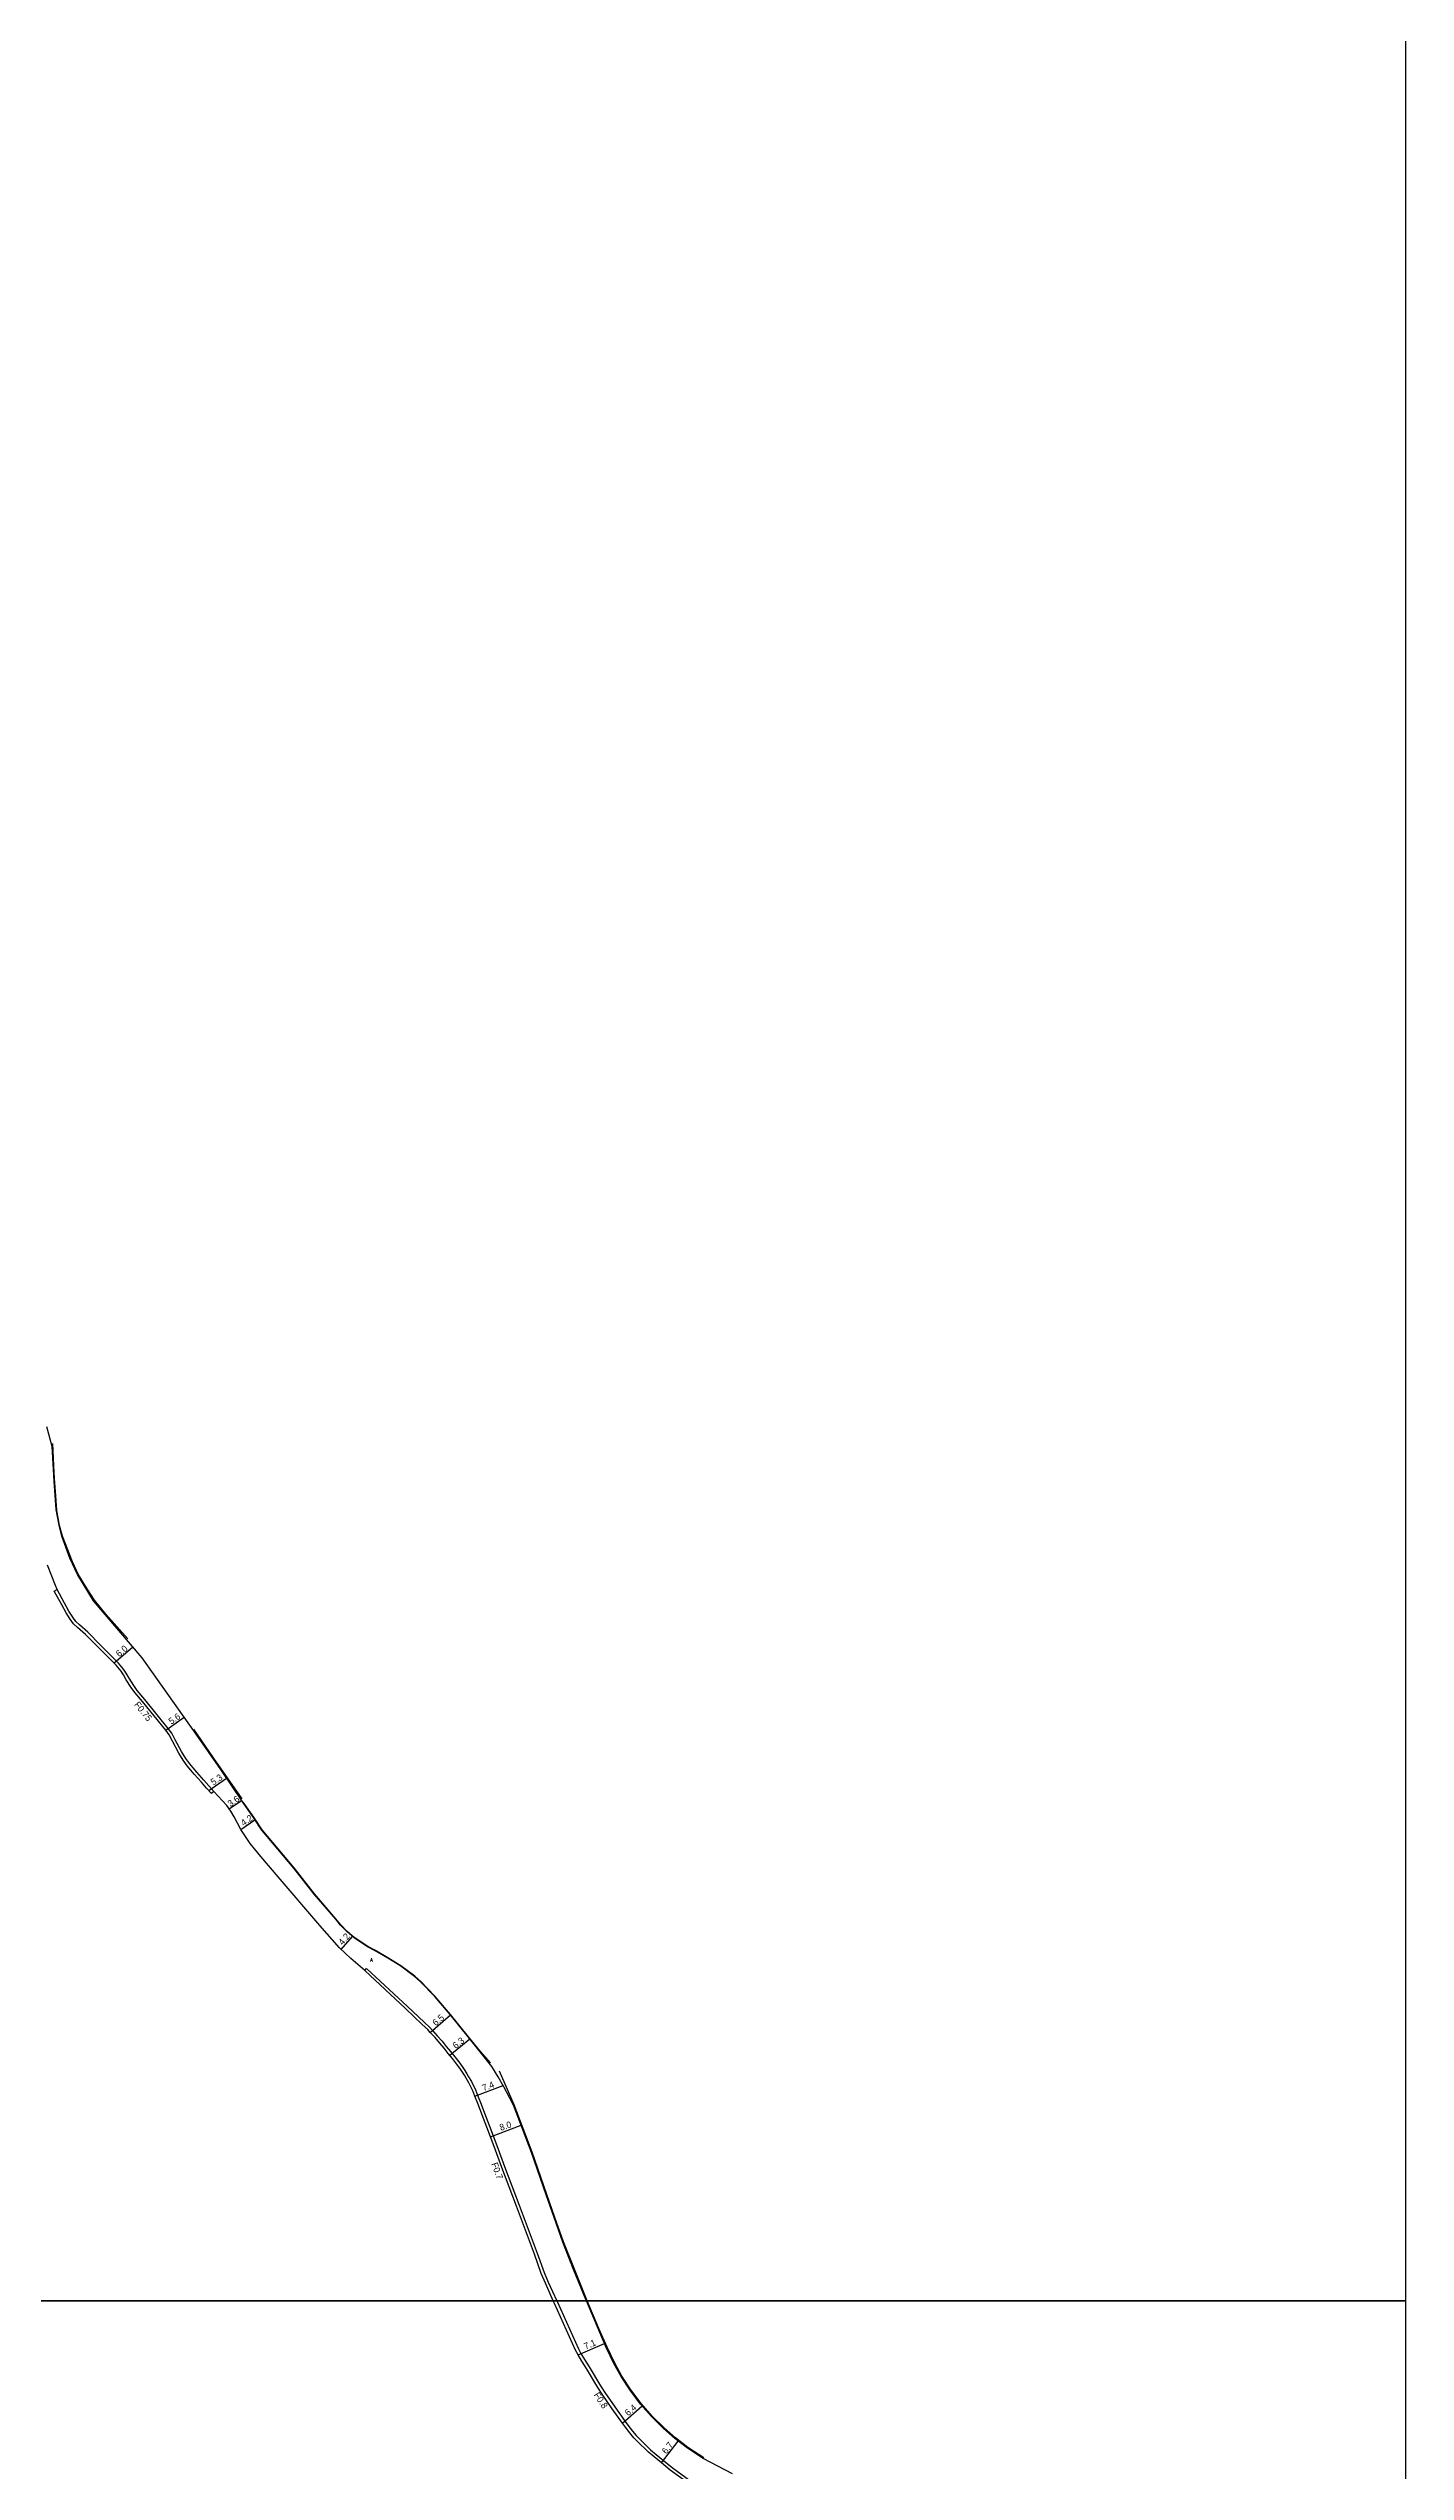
# Model space of a CAD drawing. Header units: metres. Extents: x -28002 to -25600, y -78000 to -76200.
# Drawn here: x -25931 to -25600, y -77442 to -76850 of the extents above; entities that cross this region are included whole.
import ezdxf

# ---------------------------------------------------------------- set-up
doc = ezdxf.new("R2010")
doc.units = ezdxf.units.M
doc.header["$LTSCALE"] = 2.5
for name, color, linetype in [('側溝・桝', 7, 'Continuous'), ('図郭', 7, 'Continuous'), ('幅員', 7, 'Continuous'), ('歩道・分離帯・安全施設', 7, 'Continuous'), ('舗装', 7, 'Continuous'), ('道路', 7, 'Continuous')]:
    doc.layers.add(name, color=color, linetype=linetype)
doc.styles.get("Standard").update_dxf_attribs({"font": ''})
doc.styles.add('YOKO_DECO', font='txt.shx', dxfattribs={"bigfont": 'extfont.shx'})
doc.styles.get('Standard').set_extended_font_data('@MS PGothic')

msp = doc.modelspace()

# ---------------------------------------------------------------- linework, layer by layer
at = {"layer": '側溝・桝'}
for points in [[(-25890.99, -77275.64), (-25892.2, -77274.3), (-25893.48, -77272.86), (-25895.19, -77270.95), (-25896.06, -77269.91), (-25896.9, -77268.93), (-25897.82, -77267.59), (-25898.89, -77265.91), (-25900.44, -77263.01), (-25901.3, -77261.4), (-25902.14, -77260.25), (-25907.87, -77253.19), (-25909.7, -77250.98), (-25910.55, -77249.81), (-25911.72, -77247.99), (-25912.39, -77246.77), (-25913.06, -77245.82), (-25914.28, -77244.32), (-25919.71, -77238.89), (-25920.7, -77237.81), (-25921.81, -77236.72), (-25923.81, -77235), (-25924.71, -77234.19), (-25925.43, -77233.13), (-25926.39, -77231.63), (-25927.46, -77229.71), (-25929.29, -77226.34)], [(-25854.18, -77319.38), (-25853.7, -77318.87), (-25843.74, -77328.14), (-25839.63, -77332.01), (-25838.28, -77333.3), (-25837.65, -77333.99), (-25836.46, -77335.29), (-25835.28, -77336.63), (-25834.26, -77337.88), (-25833.21, -77339.16), (-25832.2, -77340.42), (-25831.2, -77341.7), (-25830.41, -77342.81), (-25829.74, -77343.76), (-25829.23, -77344.59), (-25828.8, -77345.32), (-25828.12, -77346.46), (-25827.14, -77348.47), (-25826.61, -77349.82), (-25825.75, -77352.02), (-25825.18, -77353.52), (-25823.73, -77357.38), (-25821.87, -77362.07), (-25820.01, -77367.2), (-25818.24, -77371.96), (-25816.48, -77376.67), (-25812.07, -77388.4), (-25810.36, -77393.07), (-25809.35, -77395.43), (-25807.25, -77400)], [(-25807.25, -77400), (-25807.1, -77400.34), (-25801.96, -77411.75), (-25801.38, -77412.85), (-25800.5, -77414.35), (-25799.37, -77416.1), (-25796.57, -77420.77), (-25795.55, -77422.38), (-25793.11, -77425.92), (-25790.59, -77429.45), (-25789.89, -77430.41), (-25788.8, -77431.8), (-25787.86, -77432.89), (-25787.17, -77433.61), (-25784.36, -77436.36), (-25783.01, -77437.5), (-25781.17, -77439.02), (-25779.07, -77440.71), (-25774.54, -77444.03)]]:
    msp.add_lwpolyline(points, dxfattribs=at)
at = {"layer": '図郭'}
for points in [[(-26400, -76800), (-25600, -76800), (-25600, -77400), (-26400, -77400)], [(-26400, -77400), (-25600, -77400), (-25600, -78000), (-26400, -78000)]]:
    msp.add_lwpolyline(points, close=True, dxfattribs=at)
at = {"layer": '幅員'}
for points in [[(-25915.4, -77244.29), (-25910.8, -77240.37)], [(-25902.75, -77260.72), (-25898.22, -77257.49)], [(-25892.27, -77275.38), (-25887.89, -77272.44)], [(-25887.28, -77279.86), (-25884.27, -77277.83)], [(-25884.44, -77284.9), (-25880.98, -77282.57)], [(-25859.9, -77314.26), (-25857.14, -77311.07)], [(-25838.16, -77334.46), (-25833.22, -77330.19)], [(-25833.39, -77340.05), (-25828.52, -77336.07)], [(-25827.26, -77350.07), (-25820.34, -77347.47)], [(-25823.47, -77359.94), (-25816, -77357.11)], [(-25802.06, -77413.22), (-25795.6, -77410.4)], [(-25791.22, -77429.91), (-25786.43, -77425.69)], [(-25781.67, -77439.61), (-25777.61, -77434.25)]]:
    msp.add_lwpolyline(points, dxfattribs=at)
at = {"layer": '歩道・分離帯・安全施設'}
for points in [[(-25912.04, -77238.36), (-25917.38, -77232.35), (-25920.12, -77228.98), (-25921.96, -77226.18), (-25924.14, -77222.62), (-25925.54, -77219.61), (-25928.01, -77213.29), (-25928.68, -77210.7), (-25929.35, -77207.01), (-25929.63, -77203.44), (-25929.89, -77199.2), (-25930.05, -77196.12), (-25930.3, -77190.72)], [(-25884.12, -77277.44), (-25891.09, -77267.45), (-25895.92, -77260.47)], [(-25823.44, -77341.9), (-25825.87, -77339.15), (-25828.84, -77335.52), (-25833.2, -77330.07), (-25837.01, -77325.66), (-25840.46, -77322.07), (-25841.95, -77320.77), (-25845.31, -77318.22), (-25848.51, -77316.25), (-25851.56, -77314.51), (-25853.41, -77313.51), (-25856.71, -77311.31), (-25858.44, -77309.81), (-25860.01, -77308.19), (-25861.19, -77306.77), (-25866.42, -77300.65), (-25871.42, -77294.31), (-25879.22, -77285), (-25881.28, -77281.94), (-25883.87, -77278.24)], [(-25799.83, -77400), (-25800, -77399.59), (-25802.96, -77392.26), (-25805.62, -77385.59), (-25807.71, -77379.63), (-25809.69, -77374.09), (-25813.29, -77363.69), (-25817.67, -77352.14), (-25821.28, -77343.91)], [(-25771.38, -77438.36), (-25775.23, -77435.81), (-25778.3, -77433.48), (-25781.04, -77431.06), (-25784, -77428.15), (-25786.69, -77425.09), (-25789.2, -77421.75), (-25791.37, -77418.4), (-25793.13, -77415.24), (-25795, -77411.29), (-25796.98, -77406.76), (-25799.83, -77400)]]:
    msp.add_lwpolyline(points, dxfattribs=at)
at = {"layer": '道路'}
for points in [[(-25800.05, -77400), (-25800.19, -77399.67), (-25803.15, -77392.33), (-25805.81, -77385.66), (-25807.9, -77379.7), (-25809.88, -77374.16), (-25813.48, -77363.76), (-25817.85, -77352.21), (-25818.81, -77350.35), (-25820.18, -77347.75), (-25821.59, -77345.35), (-25823.13, -77342.82), (-25825.95, -77339.22), (-25828.92, -77335.58), (-25833.27, -77330.13), (-25837.08, -77325.73), (-25840.52, -77322.15), (-25842.02, -77320.85), (-25845.37, -77318.3), (-25848.56, -77316.34), (-25851.61, -77314.6), (-25853.46, -77313.6), (-25856.78, -77311.39), (-25858.51, -77309.88), (-25860.09, -77308.26), (-25861.26, -77306.83), (-25866.49, -77300.71), (-25869.1, -77297.41), (-25871.5, -77294.37), (-25879.3, -77285.06), (-25881.36, -77282), (-25883.96, -77278.3), (-25889.33, -77270.31), (-25895.86, -77260.81), (-25908.52, -77243.04), (-25920.42, -77229.08), (-25924.28, -77222.71), (-25926.15, -77218.66), (-25928.15, -77213.3), (-25928.8, -77210.65), (-25929.5, -77206.84), (-25930, -77199.91), (-25930.48, -77191.42), (-25931.76, -77186.61)], [(-25808.11, -77400), (-25810.06, -77395.74), (-25811.09, -77393.36), (-25812.72, -77388.65), (-25817.13, -77376.91), (-25818.89, -77372.21), (-25820.66, -77367.45), (-25822.53, -77362.32), (-25824.38, -77357.63), (-25825.83, -77353.77), (-25826.41, -77352.28), (-25827.26, -77350.07), (-25827.78, -77348.75), (-25828.73, -77346.79), (-25829.4, -77345.68), (-25829.83, -77344.95), (-25830.32, -77344.15), (-25830.98, -77343.21), (-25831.76, -77342.12), (-25832.75, -77340.85), (-25833.75, -77339.6), (-25834.8, -77338.32), (-25835.82, -77337.08), (-25836.98, -77335.75), (-25838.16, -77334.46), (-25838.78, -77333.79), (-25840.11, -77332.52), (-25844.22, -77328.65), (-25854.18, -77319.38), (-25857.56, -77316.44), (-25860.36, -77313.83), (-25865.14, -77308.39), (-25875.29, -77296.49), (-25879.54, -77291.56), (-25882.14, -77288.35), (-25884.44, -77284.9), (-25886.06, -77281.84), (-25886.87, -77280.43), (-25887.84, -77279.1), (-25890.99, -77275.64), (-25891.56, -77276.16), (-25892.78, -77274.82), (-25894.06, -77273.38), (-25895.78, -77271.46), (-25896.66, -77270.41), (-25897.52, -77269.4), (-25898.47, -77268.02), (-25899.56, -77266.3), (-25901.12, -77263.37), (-25901.96, -77261.81), (-25902.75, -77260.72), (-25908.47, -77253.69), (-25910.31, -77251.46), (-25911.19, -77250.24), (-25912.39, -77248.39), (-25913.05, -77247.18), (-25913.67, -77246.29), (-25914.85, -77244.84), (-25920.27, -77239.43), (-25921.26, -77238.35), (-25922.34, -77237.29), (-25924.32, -77235.58), (-25925.3, -77234.7), (-25926.08, -77233.55), (-25927.06, -77232.03), (-25928.14, -77230.08), (-25929.97, -77226.71), (-25929.29, -77226.34), (-25929.65, -77225.35), (-25931.6, -77220.41)], [(-25774.97, -77444.68), (-25779.56, -77441.32), (-25781.67, -77439.61), (-25783.51, -77438.1), (-25784.88, -77436.94), (-25787.7, -77434.19), (-25788.43, -77433.43), (-25789.42, -77432.28), (-25790.51, -77430.88), (-25791.22, -77429.91), (-25793.75, -77426.37), (-25796.2, -77422.81), (-25797.23, -77421.18), (-25800.03, -77416.51), (-25801.16, -77414.77), (-25802.06, -77413.22), (-25802.66, -77412.08), (-25807.81, -77400.66), (-25808.11, -77400)], [(-25764.37, -77442.22), (-25771.49, -77438.53), (-25775.34, -77435.97), (-25778.43, -77433.63), (-25781.18, -77431.21), (-25784.14, -77428.29), (-25786.84, -77425.21), (-25789.37, -77421.86), (-25791.54, -77418.5), (-25793.31, -77415.33), (-25795.18, -77411.37), (-25796.76, -77407.75), (-25800.05, -77400)]]:
    msp.add_lwpolyline(points, dxfattribs=at)

# ---------------------------------------------------------------- texts
at = {"layer": '側溝・桝'}
for s, rotation, p in [('F0.75', 309, (-25910.57, -77254.51)), ('F0.7', 290, (-25823.28, -77366.57)), ('F0.8', 303, (-25798.3, -77422.99))]:
    msp.add_text(s, height=1.6, rotation=rotation, dxfattribs=at).set_placement(p)
at = {"layer": '幅員'}
for s, rotation, p in [('6.0', 40, (-25914.11, -77242.91)), ('5.6', 35, (-25901.38, -77259.38)), ('5.3', 34, (-25891.12, -77274.23)), ('3.6', 34, (-25886.97, -77279.5)), ('4.2', 34, (-25883.74, -77284.17)), ('4.2', 49, (-25859.56, -77313.31)), ('6.5', 41, (-25836.79, -77333.02)), ('6.3', 39, (-25831.91, -77338.6)), ('7.4', 21, (-25825.12, -77348.88)), ('8.0', 19, (-25820.92, -77358.54)), ('7.1', 24, (-25800.2, -77411.97)), ('6.4', 41, (-25789.83, -77428.24)), ('6.7', 53, (-25780.47, -77437.56))]:
    msp.add_text(s, height=1.6, rotation=rotation, dxfattribs=at).set_placement(p)
at = {"layer": '舗装', "style": 'YOKO_DECO'}
msp.add_text('A', height=0.75, dxfattribs=at).set_placement((-25852.82, -77317.13, 852.25))

doc.saveas('drawing.dxf')
